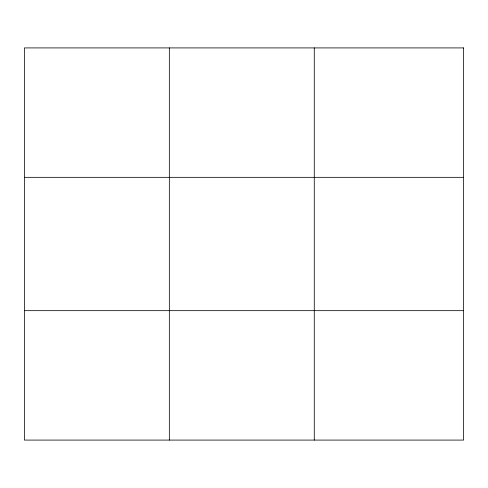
<?xml version="1.0" encoding="UTF-8"?>
<svg xmlns="http://www.w3.org/2000/svg" width="488" height="488" viewBox="0 0 488 488"><rect width="100%" height="100%" fill="white"/><g stroke="black" fill="none" stroke-linecap="round" stroke-linejoin="round"><path stroke-width="0.73" d="M169.336 47.915L169.336 440.084M314.272 47.915L314.272 440.084M24.4 177.333L463.6 177.333M24.4 310.667L463.6 310.667M463.6 47.915L463.6 440.084L24.4 440.084L24.4 47.915L463.6 47.915"/></g></svg>
